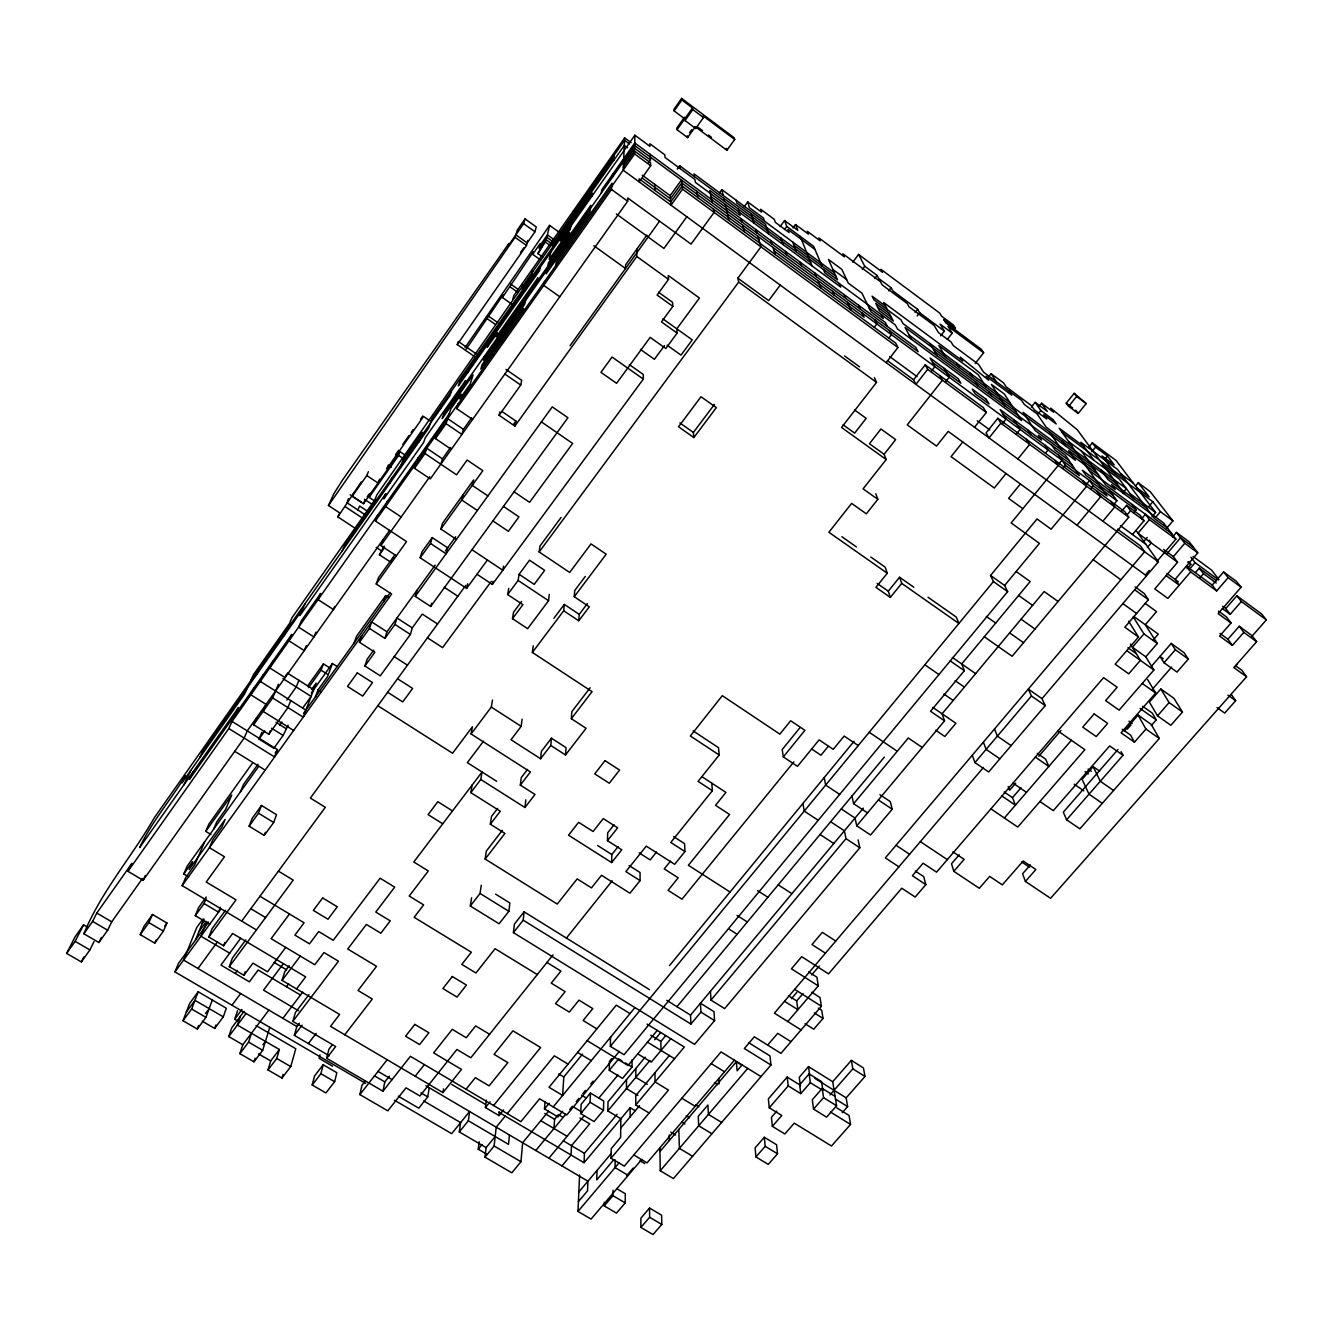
<?xml version="1.0" encoding="UTF-8"?>
<svg xmlns="http://www.w3.org/2000/svg" width="1333" height="1333" viewBox="0 0 1333 1333"><rect width="100%" height="100%" fill="white"/><g stroke="black" fill="none" stroke-linecap="round" stroke-linejoin="round"><path stroke-width="1.5" d="M649.138 1113.022L635.758 1104.94L635.774 1095.609L669.416 1055.436M635.841 1068.433L635.824 1077.364L647.288 1084.329M499.892 411.98L499.109 415.279L514.871 426.093L636.791 256.503L636.824 249.188M611.814 1058.519L609.464 1061.368L609.248 1070.332L622.544 1078.397L632.025 1067L632.059 1059.835M630.126 1116.887L630.176 1107.673L635.075 1110.622M604.332 1202.249L604.232 1205.915L616.496 1213.113L625.21 1202.899L625.31 1193.735L616.596 1188.603M626.527 1079.613L626.443 1088.594L637.89 1095.526M256.436 929.917L182.171 885.645L391.635 594.068L376.223 584.021L406.532 541.581L375.389 521.003L634.641 153.945L634.675 151.129L650.571 162.809L650.671 165.725L639.19 181.905L639.173 178.855L670.732 201.966L682.163 186.053L895.743 343.164L897.925 347.513L886.195 362.659M623.427 164.326L634.708 148.346L634.875 135.2L649.987 146.347L649.887 143.764L664.8 154.778L665.017 157.444L694.926 179.505L695.393 182.388L740.132 215.396L738.482 209.164M615.179 1159.927L615.046 1167.591L628.176 1175.373M604.232 1205.915L612.947 1195.668L613.047 1190.202M760.993 1076.597L721.053 1051.92L624.311 1166.158L611.014 1158.26L611.214 1148.646L620.611 1137.466L620.878 1118.77L607.815 1110.922L608.031 1101.824L645.189 1057.202M1082.979 480.88L1086.662 486.262L1051.137 529.218L1037.024 518.97L990.552 575.456L1004.615 585.47L1007.631 591.652L624.061 1054.703L610.331 1046.338L610.531 1037.241M611.63 862.568L621.778 849.804L607.465 840.673L617.646 827.81L603.249 818.595L593.085 831.509L578.639 822.311L568.541 835.208L611.63 862.568L611.83 854.553L618.129 846.638M603.466 1110.289L603.732 1101.025L590.452 1093.043L581.121 1104.324L580.705 1113.622L594.051 1121.603L603.466 1110.289L590.102 1102.274L590.452 1093.043M597.034 1170.374L596.734 1179.922L613.896 1159.577M607.465 840.673L607.698 832.808L614.03 824.81M418.229 457.719L414.496 468.3L430.309 478.914L627.66 201.233L627.76 198L691.061 244.106L714.121 212.38L713.472 209.081M498.592 1112.172L584.054 1162.709L584.437 1153.328L617.062 1114.338M641.606 1159.577L591.069 1219.095L577.972 1211.447L579.588 1174.94M631.092 142.614L624.66 137.866L623.161 170.174L1158.394 561.843L1042.006 698.642L1045.239 705.607L988.669 771.974L974.923 762.593L972.274 755.261M582.521 1054.136L563.776 1076.997L562.659 1095.426L549.046 1087.278L616.296 1005.149L629.992 1013.597M553.961 1128.501L554.578 1119.303L558.46 1114.588M562.626 1111.272L557.944 1116.921L544.497 1108.923L545.047 1101.508M472.565 419.462L456.669 408.614L611.514 189.469L611.98 183.254L556.328 262.101L555.611 265.834M612.447 177.239L612.663 174.306M613.73 160.393L614.146 155.128M565.492 754.961L566.075 747.646L551.479 738.199L550.779 745.464L565.492 754.961L586.07 728.301L571.324 718.704L571.857 711.605L590.152 687.761M579.238 614.38L564.309 604.416L563.692 610.764L578.755 620.795L579.238 614.38L587.386 603.582M578.755 620.795L589.319 606.815L574.24 596.734L574.756 590.486L585.27 576.473M495.176 1136.532L486.128 1147.613L485.012 1157.161L511.822 1172.807L520.953 1161.726L522.636 1142.748L548.629 1111.172M509.439 1134.983L508.523 1144.364L468.35 1120.77L469.583 1111.505L451.687 1133.667L394.551 1100.275M601.383 192.918L601.7 189.869L634.775 142.964L918.154 351.745L915.888 347.513L710.972 196.468M603.216 175.339L603.499 172.574M523.202 920.187L690.927 1024.061L700.925 1012.114L700.458 1003.216L714.005 1011.664L714.571 1020.595L694.593 1044.372L513.422 932.617L523.202 920.187L524.102 911.822L649.638 989.736M522.103 719.203L521.17 726.352L511.006 739.732L540.581 758.744L541.348 751.395L551.479 738.199M485.012 1157.161L494.126 1145.997L496.209 1127.185L505.24 1116.104M486.295 1100.125L485.412 1107.556L498.975 1115.571L499.375 1111.839M513.422 932.617L514.371 924.169L524.102 911.822M537.282 974.573L495.076 948.696L475.948 973.007L461.801 964.392L471.332 952.229L414.13 917.304L423.644 904.907L409.198 896.043L428.31 870.966L413.78 861.984L482.046 772.007L480.796 779.488L524.935 807.515L525.819 799.85M521.553 601.45L513.522 612.264L512.489 618.679L527.651 628.676L548.563 600.7L549.296 594.418M486.528 1154.028L478.264 1149.213L479.164 1141.748M471.599 897.726L470.299 906.007L499.092 923.769L508.873 911.305L509.873 902.991L495.609 894.126M524.935 807.515L535 794.468L520.32 785.12L521.27 777.589L527.518 769.424M571.324 718.704L592.069 691.66L532.367 652.454L533.233 645.805M591.985 196.118L592.369 193.152L459.785 381.521L458.369 385.904L539.565 270.566L540.365 267.033M574.24 596.734L606.198 554.195L591.002 543.914L569.674 572.457L539.165 551.979L539.982 546.03L561.076 517.471M486.128 1147.613L459.318 1131.934L460.601 1122.603L423.711 1100.958M470.299 906.007L480.047 893.443L481.28 885.229M629.109 865.55L640.057 872.515L640.073 880.63L629.942 893.227L601.516 875.264L591.469 887.895L577.189 878.897L557.244 904.074L485.145 859.052L486.345 851.071L502.291 830.376M485.145 859.052L504.94 833.408L490.327 824.211L491.494 816.429L497.659 808.381M578.422 230.809L579.438 224.044M582.321 205.032L583.221 199.1M289.278 965.692L284.762 971.707L282.063 980.372L339.648 1014.446L330.517 1026.343L442.973 1092.61L443.556 1088.911M512.489 618.679L522.903 604.665L507.673 594.568L518.104 580.438L519.104 574.306L529.518 560.21L544.664 570.341L534.233 584.387L519.104 574.306M398.3 1096.209L418.762 1108.19L427.743 1096.892L429.259 1087.761M520.32 785.12L530.417 771.974L471.099 733.983L491.31 707.073L492.494 700.058M567.341 246.505L567.958 242.956M568.558 239.473L569.724 232.692L548.463 262.851L547.713 266.45M570.857 226.127L570.291 229.376L549.213 259.318L550.662 252.404M571.957 219.778L572.49 216.679M573.023 213.63L573.54 210.614M507.673 594.568L508.739 588.336M490.327 824.211L500.275 811.247L470.832 792.618L472.149 785.037M503.541 566.208L502.791 570.257L471.965 549.729M471.099 733.983L472.432 726.785L452.57 753.245L377.839 705.724M557.027 258.435L557.727 254.836M561.01 237.707L560.377 241.006L634.875 135.2M561.643 234.441L562.259 231.226M476.997 574.256L492.36 584.437L492.96 581.355M332.317 1044.789L328.951 1049.154L326.618 1058.269L382.938 1091.21L384.82 1081.929L389.353 1076.164M514.871 426.093L515.921 421.078L501.858 411.414M544.564 281.48L543.731 285.395L559.777 296.759M546.947 270.116L546.163 273.832L589.969 211.747L590.802 205.349L443.772 413.88L442.173 418.662L473.048 374.89L470.249 384.037L459.735 398.917L461.235 394.201L450.854 408.898L446.055 423.644L435.474 438.607L451.32 449.338M552.762 242.439L552.062 245.705L613.946 157.744M499.109 415.279L520.72 385.037L521.72 380.338L505.973 369.441M553.028 954.861L470.816 1057.769L456.902 1049.471L419.912 1095.993L406.015 1087.828L387.803 1110.856L359.877 1094.576L361.943 1085.279L365.309 1080.963M537.082 281.53L537.932 277.814L496.259 336.932L497.426 332.833L487.228 347.313L488.445 343.181M432.225 537.582L430.509 543.464L446.072 553.762L447.655 547.813L432.225 537.582L422.011 551.812L420.195 557.794L466.633 588.42L467.7 583.771M542.748 257.036L537.882 253.57L546.297 239.857L551.146 243.322M540.565 259.952L532.667 254.336L540.315 243.439L539.115 248.438L546.863 237.374L549.596 225.394L558.91 232.075M537.882 253.57L546.297 239.857M522.636 312.522L523.619 308.423L480.813 369.074L482.146 364.576L524.602 304.391L525.552 300.442M532.683 270.999L531.85 274.465L521.803 288.744L522.719 285.162M334.65 1081.696L336.832 1072.715L323.203 1064.75L314.538 1075.998L312.189 1084.995L325.902 1092.96L334.65 1081.696L320.903 1073.698L323.203 1064.75M532.667 254.336L533.3 251.82L502.391 297.526L511.839 304.157M515.854 234.858L527.202 242.939L534.983 231.775L536.249 226.927L525.052 218.912L517.354 229.976L515.088 237.357L328.451 505.49L339.632 512.855L337.849 516.887L355.444 528.468M320.037 1054.903L319.137 1058.352L332.55 1066.2M463.218 494.443L461.735 500.008L477.347 510.489M417.096 590.119L415.263 596.384L430.692 606.482L431.559 603.316M500.941 343.248L502.108 338.899M503.257 334.633L504.391 330.451M512.805 299.258L513.788 295.643L624.66 137.866M474.948 356.844L457.236 344.581L526.502 245.472L527.868 240.44M491.427 354.028L493.893 345.33M240.323 1016.379L237.391 1025.06L279.38 1049.521L270.699 1060.935L268 1069.949L281.979 1078.047L290.744 1066.6L295.776 1048.738L256.003 1025.527M373.74 650.137L367.142 659.252L364.925 666L380.288 675.831L410.381 634.441L412.247 627.91L422.294 614.063L437.524 623.994M456.436 539.415L440.856 529.051L442.506 523.269L473.648 479.93L472.265 485.379L487.895 495.926M281.979 1078.047L283.029 1074.415M329.301 1055.819L294.326 1035.341L296.859 1026.527L299.375 1023.227M326.618 1058.269L335.666 1046.522L292.827 1021.378L295.426 1012.463L308.923 994.668M471.632 417.796L463.417 429.359L461.918 434.441L446.055 423.644M502.391 297.526L503.207 294.76L466.217 349.129M268 1069.949L276.747 1058.469L279.38 1049.521M484.729 355.811L483.446 360.16L634.741 145.63L1116.937 500.708L1114.355 503.791M328.451 505.49L333.85 493.777L342.598 479.913L508.889 243.489L508.106 246.005L523.636 223.677L525.052 218.912M268.866 1010.097L242.789 1044.739L239.873 1053.67L253.97 1061.818L262.684 1050.304L269.749 1027.426M384.904 638.374L386.97 631.809L371.657 621.894L369.458 628.393L384.904 638.374L394.968 624.444L396.967 617.979L412.247 627.91M440.79 464.167L442.456 458.869L450.587 447.421M253.97 1061.818L255.086 1058.235M456.669 408.614L458.219 403.732M464.151 384.987L465.567 380.505L425.344 437.591L423.611 442.489L383.854 498.875L385.887 493.56L299.892 615.596L305.107 603.566M468.333 371.724L469.699 367.441M239.873 1053.67L248.588 1042.106L251.437 1033.242M383.704 601.733L385.754 595.551L389.119 597.734M435.474 438.607L437.191 433.508M451.42 391.102L449.937 395.518L344.614 545.164L342.331 550.696M242.789 1044.739L228.759 1036.591L231.742 1027.843L244.022 1011.43M238.14 1021.228L234.691 1019.212L237.574 1010.714M245.839 939.865L232.392 958.077L229.293 966.675L243.922 975.289L245.122 971.84M364.925 666L374.89 652.22L359.46 642.289L361.726 635.708M414.496 468.3L424.96 453.503L426.76 448.271L442.456 458.869M440.14 409.448L441.69 404.932M376.223 584.021L378.355 577.889L395.018 554.561M354.161 642.873L356.444 636.408L385.754 595.551M202.316 1021.245L214.68 1028.426L223.294 1016.846L226.327 1008.215L198.2 991.785L189.669 1003.366L183.004 1020.745L197.301 1029.026L205.965 1017.346L212.297 1000.017M214.68 1028.426L215.913 1024.944M457.236 344.581L458.319 341.498L475.948 353.695M418.945 441.889L422.361 432.409L403.216 459.618L401.383 464.517M393.768 557.744L390.636 562.126L379.422 554.778L384.087 546.097M396.384 555.794L380.855 545.597L382.971 539.748M197.301 1029.026L198.6 1025.51M273.665 822.478L276.531 814.696L261.501 805.482L252.17 818.395L249.121 826.21L264.251 835.424L273.665 822.478L258.502 813.213L261.501 805.482M337.316 666.633L332.4 663.501L327.551 676.681L318.004 689.961L315.454 696.792M264.251 835.424L265.434 832.275M225.56 910.206L212.114 928.618L208.831 937.049L223.594 945.78L224.86 942.398M387.653 501.041L385.554 506.607L401.183 516.971M308.523 687.661L321.053 670.166L323.436 663.867L329.768 667.9M183.004 1020.745L191.635 1009.031L198.2 991.785M375.389 521.003L377.556 515.338M389.869 483.179L391.802 478.114M375.573 501.608L369.124 497.342L398.567 455.419L400.017 451.67L406.432 456.003M220.412 907.323L218.529 912.155L204.066 903.541L206.015 898.742M334.65 606.415L333.433 609.531L318.054 599.617L320.636 593.452L301.341 620.795L298.625 627.16L313.955 636.957L315.904 632.142M232.059 721.436L277.481 749.679L274.615 756.977L228.809 728.551L232.059 721.436L449.288 413.73M261.968 732.134L259.035 739.115L273.848 748.33L283.096 735.433L288.145 725.252M206.798 921.586L200.983 936.233L229.676 953.195M290.761 700.591L287.961 707.556L268.883 734.283L253.587 724.752L256.652 717.671M298.892 680.33L296.226 686.978L286.862 700.108M379.572 479.147L378.022 483.013L366.775 475.531L368.391 471.699M195.584 939.915L203.949 919.02M369.124 497.342L370.741 493.377M365.659 1083.396L174.973 971.907L178.389 963.509L208.581 922.069M268.883 734.283L270.349 730.701M353.945 492.36L352.262 496.276L363.492 503.707L365.109 499.742M209.731 924.219L195.285 915.654L198.6 907.573L206.215 897.042M306.29 645.689L304.274 650.587L288.978 640.823L291.777 634.358L189.419 779.422L192.885 772.107M240.373 791.919L243.389 784.67L257.952 764.326M357.927 509.989L359.577 506.007L367.458 511.222M286.495 674.265L285.095 677.614L269.816 667.966L272.748 661.318M253.587 724.752L272.648 697.942L278.447 684.229M213.58 829.293L216.779 821.811L225.61 809.481L231.742 795.001L205.732 831.342L211.031 834.558M204.749 841.623L194.685 865.017L185.704 877.531L182.171 885.645M205.732 831.342L208.898 824.044L252.154 763.542M163.392 931.167L166.925 923.003L152.512 914.488L143.947 926.452L140.248 934.633L154.761 943.147L163.392 931.167L148.863 922.619L152.512 914.488M154.761 943.147L156.194 939.848M337.849 516.887L361.16 482.046M347.346 501.308L348.496 498.692M188.62 876.881L183.754 873.965L187.17 866.15L258.435 766.725M284.046 635.758L286.762 629.626M263.317 674.698L260.318 681.43L305.89 710.122M253.92 688.011L250.854 694.826L266.083 704.374L263.101 711.372L293.643 730.484M256.636 674.665L259.552 668.266M235.274 714.438L238.424 707.54L139.648 847.588C151.695 821.745 170.724 800.033 185.437 775.756L182.004 782.888L244.589 694.076L247.605 687.495M250.554 681.03L253.487 674.648L289.428 623.577L292.06 617.612L374.84 499.942L376.856 494.86L624.544 140.332L629.409 143.914M142.498 878.464L111.722 921.819L107.656 930.201L98.909 942.531L83.862 933.783L92.61 921.403L96.792 913.055L131.934 863.284L127.968 871.315L143.098 880.313L145.397 875.464M199.667 757.811L202.983 750.829L302.524 609.531M183.904 784.837L190.819 770.391M98.909 942.531L101.375 937.449M86.762 926.735L83.546 924.852L75.148 936.766L66.65 953.412L81.38 961.926L89.911 949.929L94.01 941.565M81.38 961.926L83.879 956.877M83.862 933.783C101.258 891.377 131.867 856.886 154.411 817.596L428.726 427.993L432.009 418.695L624.311 145.364L627.61 147.78M66.65 953.412L75.148 941.348L83.546 924.852M520.536 252.47L523.869 247.705M352.262 496.276L366.775 475.531M549.596 225.394L465.117 347.546M539.715 245.922L547.43 234.925L553.795 239.473M395.568 454.703L398.684 450.271M402.849 444.339L409.114 435.408M411.197 432.425L413.297 429.443M420.628 418.979L422.728 415.996M367.175 496.809L369.241 493.876M363.492 503.707L400.017 451.67M623.294 167.225L634.675 151.129M127.968 871.315L228.809 728.551M734.7 139.498L734.133 137.716L681.63 98.442L673.931 109.306L674.148 110.939L684.762 118.854L685.029 120.553L695.676 128.485L703.474 117.554L703.108 115.871L734.7 139.498L726.918 150.279L695.343 126.752L687.628 137.582L677.047 129.718L676.814 127.985L684.495 117.187M674.148 110.939L681.879 100.008L681.63 98.442M648.205 163.143L650.471 159.96L650.271 154.378M389.669 530.301L247.272 730.884L244.139 738.065L143.098 880.313M380.855 545.597L429.759 476.747M677.047 129.718L692.51 107.956L681.879 100.008M685.029 120.553L692.827 109.589L692.51 107.956M379.422 554.778L384.654 547.43M689.528 132.733L691.727 129.651M259.035 739.115L264.8 731.017M279.697 725.035L281.913 721.936M307.623 685.978L323.436 663.867M677.264 169.091L679.663 165.742L810.664 262.434M311.539 689.528L316.154 683.079L303.224 717.154L272.648 697.942M311.322 692.927L332.4 663.501M140.248 934.633L148.863 922.619M183.754 873.965L192.569 861.668L189.169 869.533L225.11 819.445L221.895 827.11L212.78 839.807L209.448 847.688L224.461 856.752L206.215 882.029L236.008 899.858L208.831 937.049M302.891 707.823L311.106 696.376L282.929 678.597M670.182 195.651L681.413 180.005L682.546 189.153L671.016 205.199L670.182 195.651L642.289 175.206M275.148 752.945L277.481 749.679M303.507 713.422L390.336 592.502M646.938 235.091L625.644 264.767L625.527 268.516L593.835 245.739M513.555 424.377L515.921 421.078M570.007 345.797L659.552 221.161M359.46 642.289L369.458 628.393M420.195 557.794L430.509 543.464M440.856 529.051L482.829 470.666L467.117 460.035L456.553 474.798L424.96 453.503M164.775 925.985L166.925 923.003M386.97 631.809L435.158 565.125M445.389 550.962L455.669 536.732M686.828 216.762L663.934 248.455L616.396 213.996M249.121 826.21L258.502 813.213M415.263 596.384L552.262 406.882L567.925 417.729L430.692 606.482M195.285 915.654L204.066 903.541M719.487 192.868L721.836 189.636L834.408 272.848M202.799 919.17L196.767 927.468L183.604 960.077L296.859 1026.527M677.131 333.117L676.797 328.818L699.442 298.009L668.266 275.514L668.516 279.38L657.102 295.076L672.848 306.373L661.468 321.919L677.131 333.117L665.8 348.513L650.154 337.399L616.579 383.321L600.933 372.34L612.047 357.044L643.322 379.089L492.36 584.437M202.049 923.752L204.482 920.403M198.834 931.784L206.365 921.436M174.973 971.907L220.728 909.123M465.784 585.337L310.372 798.067L325.319 807.298L241.69 921.136M744.281 206.615L747.713 201.9L761.56 212.147L760.61 209.231L774.29 219.345L775.323 222.344L789.053 232.492L787.903 229.443L814.996 249.488M466.633 588.42L487.411 560.01M197.951 968.491L217.546 941.731M223.594 945.78L232.625 933.483L305.657 976.872L296.543 988.936M491.277 581.371L442.606 647.638L427.46 637.791M664.451 345.63L654.403 359.31L640.457 349.429M186.353 1011.997L194.935 1000.333L223.294 1016.846M240.673 938.282L220.945 965.059L249.388 981.821L258.169 970.024L300.492 995.051M229.293 966.675L293.227 880.113L278.414 871.149M890.344 597.417L888.295 591.186L899.558 577.239L901.708 583.371L890.344 597.417L875.914 587.336L887.261 573.24L828.876 532.267L851.62 503.391L866.333 513.822L877.814 499.325L863.084 488.844L886.195 459.535L841.556 427.476L876.531 382.388L738.699 282.063L737.832 278.164L760.976 246.822L757.877 236.308M539.165 551.979L738.699 282.063M780.105 226.577L784.57 220.545L797.834 230.376L795.501 224.544L793.018 227.876M784.504 229.493L786.77 226.427L784.57 220.545M205.465 1013.597L207.915 1010.264M235.191 973.457L237.374 970.491M243.922 975.289L252.937 963.142L267.533 971.774L285.729 947.396M289.461 913.988L271.116 938.682L314.805 964.742L324.002 952.545L338.482 961.21L292.827 1021.378M231.959 1005.232L240.656 993.552M780.238 285.129L768.658 300.625L737.832 278.164M234.691 1019.212L241.989 1009.431M228.759 1036.591L246.072 1013.48M283.379 963.642L263.534 990.152L298.659 1010.831M282.063 980.372L300.292 956.078M553.895 618.279L564.309 604.416M693.86 437.541L716.354 407.615L700.991 396.751L678.547 426.793L693.86 437.541L693.393 432.459L714.455 404.399M532.367 652.454L563.692 610.764M286.428 986.737L288.644 983.804M483.496 741.231L467.333 762.643L496.692 781.321M852.77 262.134L858.585 254.436L882.529 272.249L880.88 269.283L939.648 313.038L941.681 316.271L953.378 324.985L955.511 328.335L943.731 319.553L945.813 322.886L981.271 349.263L983.621 352.795L975.206 363.442M262.968 1044.672L265.434 1041.39M282.879 1018.329L302.708 992.119M862.368 269.433L864.767 266.267L858.585 254.436M470.832 792.618L480.796 779.488M294.326 1035.341L302.091 1025.16M874.681 278.564L877.081 275.414L864.767 266.267M308.356 1043.556L316.121 1033.408M888.694 290.877L891.11 287.728L878.764 278.547L877.081 275.414M540.581 758.744L550.779 745.464M874.331 327.235L876.881 323.936L874.898 319.87M344.764 1034.741L372.29 999.017L358.01 990.502L376.539 966.325L347.73 949.013L366.375 924.435L380.838 933.2L390.252 920.87L375.773 912.072L394.685 887.145L380.122 878.214L333.25 940.298L318.704 931.567L309.489 943.847L294.893 935.116L304.107 922.786L259.968 896.259M312.189 1084.995L320.903 1073.698M888.928 337.965L891.46 334.683L889.378 330.534M915.204 312.489L917.654 309.339L892.91 290.944L891.11 287.728M917.171 315.904L919.637 312.722L917.654 309.339M940.681 335.833L944.381 331.101L940.098 324.119L952.245 333.15L947.38 339.365M925.219 364.842L927.651 369.358L915.888 384.387L913.555 379.755L925.219 364.842L983.421 407.665L986.32 412.497L974.506 427.293M359.877 1094.576L387.17 1059.735M931.067 371.524L934.883 366.642L930.067 357.977L958.277 378.755L960.876 383.221L932.467 362.276M382.938 1091.21L410.397 1056.319L520.87 1121.686L539.598 1098.792L566.758 1114.988L619.328 1051.42M884.129 454.286L895.659 439.623L880.946 429.009L869.433 443.722L884.129 454.286L886.195 459.535M945.414 382.071L949.246 377.222L944.197 368.391M415.18 1076.231L424.377 1064.584M988.536 376.872L991.085 373.657L1003.599 382.938L1006.265 386.953L1031.309 405.515L1034.191 409.698L1046.722 418.995L1043.772 414.746L1056.186 423.944L1053.187 419.695L1040.856 410.547L1035.141 402.349L1031.359 407.032M442.973 1092.61L461.485 1069.433L433.642 1052.887L452.27 1029.343L466.25 1037.707L475.648 1025.893L489.578 1034.275M566.425 938.082L612.18 880.813M962.759 442.006L951.062 456.652L994.318 488.011L1006.048 473.532M693.143 730.917L718.537 747.696L719.187 754.995L698.092 781.355L712.389 790.702L670.766 842.456L684.945 851.57L674.648 864.317L646.255 846.138L625.877 871.615L640.073 880.63M997.834 418.262L986.103 432.875L989.019 437.907L1000.85 423.178L997.834 418.262L1124.752 511.622L1128.768 517.221L1012.114 656.286L984.321 636.757M466.05 1089.244L475.331 1077.664L489.128 1085.862L507.873 1062.634L494.06 1054.353L512.938 1030.826L540.598 1047.521L493.56 1105.524M656.503 852.02L650.171 859.918L639.207 852.92M1002.216 423.844L1006.065 419.062L1000.15 409.631L1041.523 440.123L1038.324 435.308L1065.434 455.286L1079.347 475.598L1065.417 465.35L1058.552 455.17M670.566 861.018L664.201 868.899L678.197 877.83L668.066 890.327L681.979 899.175L793.885 761.859M1016.279 434.175L1020.128 429.409L1013.996 419.828M1039.107 406.348L1041.59 403.282L1053.553 412.164L1050.687 408.148L1077.347 429.826L1124.635 494.21M1038.29 413.713L1040.856 410.547M459.318 1131.934L468.35 1120.77M485.412 1107.556L490.011 1101.858M800.017 727.601L782.188 749.579L783.337 756.911L797.501 766.342L819.112 739.865L833.258 749.346L844.156 736.066L858.252 745.564M1017.829 459.002L1029.693 444.372L1026.443 439.307M1066.233 403.149L1074.215 393.318L1086.212 403.582L1078.164 413.447L1068.633 406.332L1066.233 403.149L1072.565 407.865M783.337 756.911L804.915 730.334L790.669 720.77L779.855 734.133L722.303 695.676L690.361 735.999L719.187 754.995M1068.633 406.332L1076.664 396.451L1074.215 393.318M498.975 1115.571L503.591 1109.889M478.264 1149.213L482.096 1144.497M507.24 1113.622L554.345 1055.819L568.041 1064.084M1020.362 483.962L1008.614 498.375L1022.844 508.689M1045.505 453.137L1048.071 449.987L1044.772 445.005M1058.102 464.917L1061.951 460.218M828.126 746.463L820.961 755.228L811.614 748.963M1062.818 468.5L1065.417 465.35M544.497 1108.923L549.163 1103.241M1088.561 447.438L1092.327 442.856L1116.038 460.435L1155.628 512.522L1151.962 516.854M1091.727 451.754L1095.526 447.138L1092.327 442.856M553.212 1106.907L634.891 1007.648M669.466 965.642L854.103 741.248M610.331 1046.338L993.435 581.571L990.552 575.456M1104.94 459.069L1107.473 456.003L1095.526 447.138M535.783 1150.496L565.742 1114.271M569.674 1109.506L572.307 1106.323L582.171 1112.222M576.256 1101.541L578.905 1098.342M582.854 1093.56L585.504 1090.344M590.802 1083.946L593.135 1081.13M1085.695 485.212L1089.561 480.546L1093.227 485.812L1107.056 495.993L1059.218 428.243L1084.079 446.655M1004.615 585.47L1039.423 543.381L1011.147 522.969L1058.285 465.417L1054.82 460.185M609.248 1070.332L618.712 1058.919L622.044 1060.935M1090.627 488.961L1093.227 485.812M580.705 1113.622L590.102 1102.274M548.896 1158.21L584.137 1115.771M598.667 1098.275L617.979 1075.015M657.269 1030.376L628.06 1065.517L587.203 1040.673M676.964 1006.682L884.329 757.111M1076.997 525.219L1100.758 496.626L1096.959 491.177M654.703 1039.74L660.701 1032.525M867.533 812.913L853.637 803.682L908.306 737.999L922.253 747.48M1016.163 571.507L1030.192 581.538L961.71 663.967L964.326 670.699L930.551 711.272L944.53 720.87L856.736 825.81L870.566 834.975L892.227 809.214L890.227 801.566L879.93 794.668M661.035 1050.454L660.868 1041.423L665.717 1035.591M1122.786 493.043L1126.418 488.694L1023.077 412.314L1035.174 430.559L1075.448 460.268L1068.733 450.604L1094.926 469.949M561.943 1165.908L571.041 1155.011L571.524 1145.664L589.703 1123.836L579.955 1118.02M607.815 1110.922L649.971 1060.401M670.816 1038.724L651.287 1062.134L637.757 1053.87M690.927 1024.061L690.544 1015.113L863.367 808.098M1102.874 521.22L1114.788 506.94L1110.889 501.425M1135.666 485.829L1138.232 482.746L1150.212 491.627L1172.923 520.886L1166.925 527.985M858.102 839.873L859.818 847.771L724.635 1008.614L710.972 1000.1L846.005 838.657L844.389 830.826L830.626 821.728M1121.52 511.439L1126.635 505.324L1140.082 515.238L1144.097 520.703L1132.467 534.516M584.054 1162.709L630.176 1107.673M1126.668 515.338L1130.551 510.722L1126.635 505.324M635.758 1104.94L684.329 1047.038L647.055 1024.094M1133.6 512.888L1136.133 509.856L1132.234 504.557M620.745 1128.051L639.54 1105.69M1148.846 506.49L1152.828 501.741L1103.174 465M1141.665 518.787L1145.447 514.305L1149.429 519.653L1175.873 539.149L1156.827 561.56M578.839 1191.985L611.447 1153.262M611.014 1158.26L668.466 1090.094L655.053 1081.946L654.936 1072.732M1149.429 519.653L1137.999 533.233L1177.556 562.259L1154.795 588.919L1167.858 598.417L1190.636 571.874L1186.37 566.158L1212.214 585.12L1216.662 590.952L1228.143 577.689L1223.594 571.94L1212.214 585.12M578.405 1201.65L587.553 1190.802L587.92 1181.205L425.877 1085.762M1155.661 517.354L1160.46 511.672L1152.828 501.741M1143.481 541.881L1147.246 537.432M577.972 1211.447L619.062 1162.843M1147.43 547.43L1151.229 542.948L1149.246 540.182M974.923 762.593L1031.442 695.976L1028.31 689.078L1042.006 698.642M626.777 1175.589L633.175 1168.041M1172.69 536.816L1176.406 532.417L1189.219 541.881L1197.75 552.878L1175.056 579.372L1179.222 585.17L1166.142 575.623M1145.447 574.923L1149.229 570.474M734.416 1060.168L647.055 1162.876L633.792 1154.961M983.454 767.475L774.406 1013.163L801.083 1029.926M1166.792 553.978L1180.555 537.816L1193.452 547.33M659.952 1151.529L736.383 1061.751L741.281 1064.784M791.469 998.65L796.817 992.369M811.63 974.973L819.245 966.042M1177.556 562.259L1173.39 556.611L1184.754 543.281L1176.406 532.417M742.014 1065.05L737.116 1070.799L736.383 1061.751M784.52 1001.283L797.9 1009.714L796.701 1000.933L803.016 993.552M748.529 1042.589L769.974 1055.919L770.957 1065.017L673.415 1178.589L660.252 1170.741L747.73 1068.399M767.658 1045.089L777.689 1033.358L790.986 1041.673M787.77 1021.561L818.279 985.87L816.929 977.222L808.631 971.924M1135.183 586.937L1144.264 593.518L1148.363 599.7L1124.835 627.226L1138.482 637.024L1115.171 664.167L1128.734 673.832L1140.381 660.335L1130.517 644.089M1187.086 568.708L1190.802 564.376L1188.719 561.61M1188.986 569.741L1195.084 562.643L1190.952 557.227M811.764 992.252L820.028 997.517L821.395 1006.265L780.955 1053.37L754.328 1036.774L744.347 1048.504L770.957 1065.017M915.321 871.082L923.652 876.597L925.852 884.629L915.188 897.059L901.758 888.211L828.543 973.856L801.683 956.694L791.435 968.791L818.279 985.87M649.554 1208.048L640.873 1218.162L640.89 1227.426L653.037 1234.558L661.785 1224.444L661.618 1215.179L649.554 1208.048L649.638 1217.279L640.89 1227.426M1195.584 572.424L1199.267 568.141L1216.546 580.838M1015.679 783.187L1009.614 790.236L1008.198 786.587M1038.824 756.261L1060.951 730.484M1133.2 616.846L1143.947 633.908L1132.45 647.271L1145.78 656.819L1153.895 670.016L1119.12 710.139L1105.624 700.608L1117.154 687.261L1103.591 677.647L936.566 872.149L923.119 863.217L912.405 875.748L925.852 884.629M959.193 854.803L951.512 863.734L953.828 871.332L979.322 888.295L989.669 876.398L1002.349 884.879L1023.194 861.001L1035.858 869.533L1025.41 881.446L1050.571 898.325L1246.538 676.781L1241.939 670.382L1235.624 665.817M1199.8 578.022L1203.516 573.707L1199.267 568.141M1001.949 796.018L1015.413 805.199L1012.497 797.651L1021.045 787.72M818.312 1008.165L821.761 1010.347L823.028 1018.429L813.73 1029.209L805.049 1023.744M953.828 871.332L964.142 859.352L952.912 851.854M1153.295 639.89L1158.277 634.108L1133.866 616.496M1004.382 817.979L1071.382 740.298M1145.78 656.819L1157.277 643.489L1145.28 624.727L1156.544 611.614L1145.114 603.332M787.186 1077.081L788.236 1085.878L800.783 1093.643L799.65 1084.812L787.186 1077.081L768.358 1098.875L769.258 1107.79L781.788 1115.488L772.357 1126.335L784.837 1133.966L794.285 1123.152L831.475 1146.013L850.537 1124.452L849.054 1115.471L836.774 1107.84M769.258 1107.79L788.236 1085.878M1151.312 666.433L1171.224 643.439L1184.121 652.737L1188.336 659.069L1177.006 672.082L1164.026 662.768L1160.01 656.403L1163.226 658.719M835.141 1096.442L822.211 1088.395L812.297 1099.775L813.563 1109.106L826.593 1117.154L836.591 1105.757L832.708 1081.713L808.498 1066.617L799.25 1077.297L800.35 1085.862M1164.026 662.768L1175.356 649.721L1171.224 643.439M776.789 1111.155L771.424 1117.321L772.357 1126.335M799.65 1084.812L809.131 1073.881L821.561 1081.613L822.844 1090.444M800.783 1093.643L810.331 1082.663L809.131 1073.881M1151.829 689.894L1171.657 667.083M1223.594 571.94L1236.457 581.405L1241.09 587.22L1218.145 613.613L1231.009 623.011L1219.612 636.074L1232.425 645.389L1243.839 632.392L1239.223 626.277L1227.91 639.207L1232.425 645.389M764.326 1137.266L755.128 1147.846L755.928 1156.927L768.258 1164.392L777.522 1153.811L776.572 1144.73L764.326 1137.266L765.192 1146.297L755.928 1156.927M1236.857 595.768L1241.356 601.533L1230.192 614.346L1225.777 608.514L1236.857 595.768L1261.668 614.03L1266.35 619.895L1251.454 636.841M1147.596 679.53L1155.711 693.027L1121.07 732.817L1134.45 742.214L1145.947 729.068L1138.049 715.088L1124.252 730.934M1099.725 771.174L1093.16 766.625L1082.079 779.355L1089.011 794.168L1102.291 803.332M1160.81 688.961L1149.396 702.058L1157.511 715.854L1170.841 725.302L1182.471 712.072L1173.973 698.342L1160.81 688.961L1169.108 702.574L1182.471 712.072M1127.301 729.134L1131.001 724.902M1117.97 749.513L1063.317 812.147L1066.617 819.778L1079.88 828.843L1159.293 738.465L1151.195 724.386L1138.049 715.088M832.708 1081.713L851.37 1060.368L863.434 1067.95L864.984 1076.464L846.172 1097.859L847.605 1106.607L842.223 1112.705M813.563 1109.106L823.561 1097.676L822.211 1088.395M1066.617 819.778L1123.019 755.294L1121.12 751.679M1157.511 715.854L1169.108 702.574M1151.295 725.519L1156.244 719.853L1152.329 713.138L1142.714 706.323M1030.359 864.917L1022.578 873.798L1025.41 881.446M830.042 1094.876L852.837 1068.833L851.37 1060.368M1239.223 626.277L1251.904 635.558L1256.619 641.723L1233.841 667.583L1246.538 676.781M1234.941 666.9L1237.407 664.101M1231.275 694.36L1235.658 700.725L1224.71 713.088L1216.996 707.556M75.148 941.348L89.911 949.929M191.635 1009.031L205.965 1017.346M248.588 1042.106L262.684 1050.304M276.747 1058.469L290.744 1066.6M258.519 1053.853L270.699 1060.935M96.792 913.055L111.722 921.819M374.406 1075.814L384.82 1081.929M494.126 1145.997L520.953 1161.726M92.61 921.403L107.656 930.201M420.928 1092.893L427.743 1096.892M378.039 1071.399L392.052 1079.63M451.737 1084.462L485.262 1104.291M612.947 1195.668L625.21 1202.899M649.638 1217.279L661.785 1224.444M274.065 962.393L286.445 969.741M540.798 1120.686L567.092 1136.299M563.409 1140.865L584.437 1153.328M559.827 1115.471L563.109 1117.437M544.764 1113.472L554.578 1119.303M640.023 1160.81L644.772 1163.642M250.821 908.723L265.567 917.554M558.744 1073.965L563.776 1076.997M692.577 1156.278L679.397 1148.363L678.797 1129.384M581.538 1095.159L586.47 1098.125M670.749 1132.117L675.581 1135.033M686.245 1115.804L689.444 1117.754M577.606 1052.404L591.252 1060.685M711.905 1133.766L698.692 1125.768L698.259 1116.338L707.906 1105.024L708.423 1114.405L721.636 1122.436M681.746 1122.053L684.962 1124.002M765.192 1146.297L777.522 1153.811M695.609 1104.807L698.809 1106.757M625.377 1062.951L632.025 1067M681.829 1098.225L695.143 1106.323M596.851 1028.893L583.121 1020.495L592.802 1008.614L579.005 1000.15L569.324 1012.08L555.494 1003.632L565.142 991.669L551.245 983.137L560.926 971.074L546.947 962.476M714.455 1082.646L717.671 1084.612M647.488 1042.156L674.515 1058.719M711.189 1063.567L724.535 1071.799M650.787 1035.224L660.868 1041.423M234.725 751.312L265.167 770.124M666.733 1000.333L690.544 1015.113M823.561 1097.676L836.591 1105.757M480.047 893.443L508.873 911.305M830.409 1111.989L850.537 1124.452M814.913 1078.397L846.172 1097.859M700.925 1012.114L714.571 1020.595M810.331 1082.663L821.278 1089.461M835.408 1099.009L847.605 1106.607M276.031 722.336L285.845 728.468M271.565 728.235L283.096 735.433M852.837 1068.833L864.984 1076.464M442.756 823.794L428.11 814.63L437.841 801.716L452.504 810.931M788.403 995.701L796.701 1000.933M814.346 1012.93L823.028 1018.429M794.685 989.353L821.395 1006.265M318.004 689.961L321.336 692.077M287.361 673.032L313.655 689.678M597.634 845.522L611.83 854.553M728.568 928.801L737.132 934.25M321.053 670.166L327.435 674.231M387.653 692.26L402.749 701.908L412.63 688.428L397.534 678.747M737.032 915.421L747.33 921.986M730.051 892.01L688.378 865.284L729.568 814.48L715.521 805.315L725.935 792.402L702.358 776.972M825.444 953.195L811.964 944.547L822.311 932.35L835.791 941.031M393.968 656.469L407.465 665.167M673.648 836.591L684.579 843.639L684.945 851.57M757.544 890.627L767.858 897.276M491.31 707.073L521.17 726.352M394.968 624.444L410.381 634.441M778.205 884.829L791.902 893.693M444.256 587.286L457.819 596.218M820.045 834.475L833.791 843.522M376.173 547.346L380.971 550.479M898.909 866.833L885.362 857.885L1144.597 551.762L1140.481 545.913L1117.537 529.118M346.78 502.624L365.859 515.238M345.047 506.607L362.643 518.22M818.212 820.328L804.232 811.097L802.933 803.432M846.005 838.657L859.818 847.771M364.376 499.242L372.174 504.407M350.196 494.793L361.21 502.091M518.104 580.438L548.563 600.7M839.69 794.401L825.677 785.087L824.211 777.589M841.273 808.931L855.036 818.062L856.736 825.81M896.043 845.272L909.606 854.27M920.353 841.64L947.33 859.618M391.485 467.167L388.32 465.05L386.837 468.799L423.561 416.479L429.959 420.811M878.364 799.967L892.227 809.214M398.567 455.419L403.416 458.669M492.91 520.92L508.39 531.317L518.954 516.854L503.457 506.407M1021.695 861.951L1029.409 867.133M514.071 491.827L529.584 502.324L572.64 443.439L541.398 421.911M869.216 732.267L897.259 751.262M990.919 808.864L1017.779 827.077L1084.862 749.679L1057.869 730.901M1004.132 791.969L1012.497 797.651M447.671 418.645L463.417 429.359M935.633 730.201L944.83 736.482L955.911 723.286L932.85 707.44M1013.013 783.121L1026.493 792.335M1039.923 801.516L1053.287 810.664L1109.639 745.947L1123.019 755.294M999.867 758.827L986.12 749.396L983.371 742.148M943.964 694.093L953.212 700.475M1035.341 757.127L1048.838 766.442L1045.639 759.16L1037.257 753.378M1074.181 784.187L1083.829 790.852M1011.13 745.63L997.367 736.133L994.518 728.968M504.84 374.056L520.72 385.037M924.835 664.784L938.949 674.565M1088.078 769.091L1091.277 771.307M955.128 680.68L964.392 687.095M1113.588 790.486L1100.292 781.271L1093.16 766.625M1085.029 771.707L1088.261 773.94M952.412 657.486L975.623 673.648M950.262 660.918L964.326 670.699M877.164 583.404L888.295 591.186M488.311 316.004L497.692 322.553M1031.442 695.976L1045.239 705.607M487.428 318.887L495.276 324.369M901.708 583.371L958.894 623.494L956.294 617.079L928.035 597.234M509.922 286.778L517.804 292.327M1122.269 729.251L1130.567 735.083L1134.45 742.214M679.897 422.961L693.393 432.459M841.873 536.732L856.386 546.913M870.832 557.061L885.229 567.175L887.261 573.24M899.558 577.239L913.821 587.253M629.359 364.625L643.289 374.44L643.322 379.089M986.37 616.479L995.701 623.061M1009.631 632.892L1023.511 642.689M1145.947 729.068L1159.293 738.465M510.689 284.079L518.52 289.611M1128.984 721.203L1132.217 723.486M1021.095 619.178L1034.975 629.026M1140.098 708.44L1156.244 719.853M667.117 345.214L681.013 355.095L692.26 339.882L662.834 318.837M1018.645 595.451L1032.592 605.382M1142.248 683.446L1155.711 693.027M515.088 237.357L526.502 245.472M993.435 581.571L1007.631 591.652M523.636 223.677L534.983 231.775M545.73 242.373L550.596 245.855M1127.968 647.721L1136.382 653.753M1058.069 601.483L1044.156 591.535L942.098 713.788L944.53 720.87M1126.802 650.637L1153.895 670.016M546.863 237.374L553.278 241.956M1143.947 633.908L1157.277 643.489M1227.943 695.176L1235.658 700.725M658.502 292.21L672.548 302.291L672.848 306.373M843.139 424.844L854.67 433.125L866.183 418.345L854.636 410.014M1122.869 603.599L1136.582 613.497M636.791 256.503L668.516 279.38M1175.356 649.721L1188.336 659.069M1093.16 559.66L1120.87 579.772M1134.65 589.753L1148.363 599.7M844.589 355.944L859.585 366.858M1146.497 575.839L948.213 431.409L936.516 446.105L907.256 424.894L942.414 380.222L939.865 375.623M611.514 189.469L627.66 201.233M1219.962 633.408L1227.91 639.207M887.378 360.593L913.555 379.755M1222.661 606.232L1225.777 608.514M1222.344 608.598L1230.192 614.346M1166.942 573.44L1178.289 581.738M1218.495 611.131L1226.493 616.962L1231.009 623.011M1243.839 632.392L1256.619 641.723M1187.62 562.026L1190.802 564.376M1203.516 573.707L1216.179 583.021M1241.356 601.533L1266.35 619.895M1163.609 549.429L1173.39 556.611M1190.636 571.874L1216.662 590.952M889.711 356.577L917.021 376.589M977.272 420.761L989.836 429.959M1120.436 525.685L1145.963 544.397M642.306 178.155L670.466 198.784L681.78 183.004L758.894 239.757M1171.707 533.667L1105.674 484.962L1081.346 450.987M1184.754 543.281L1197.75 552.878M1068.816 460.235L1055.203 450.204L1051.904 445.305M1136.133 509.856L1082.396 470.249L1085.945 475.348L1113.122 495.376M1228.143 577.689L1241.09 587.22M1003.082 414.296L1072.282 465.284M1193.052 556.444L1211.497 570.024L1218.945 579.605M1130.551 510.722L1144.097 520.703M634.708 148.346L650.471 159.96M774.106 250.954L864.101 317.187L862.218 313.138M1195.084 562.643L1218.462 579.838M634.641 153.945L650.671 165.725M682.546 189.153L897.925 347.513M927.651 369.358L986.32 412.497M1000.85 423.178L1128.768 517.221M885.529 306.107L872.082 296.159L873.881 299.742L900.941 319.753L902.974 323.536L1009.947 402.599M1068.633 441.573L1119.187 478.98L1133.85 498.692M832.892 269.433L846.605 279.563M1071.865 446.155L1046.122 427.11L1037.107 413.963L1024.427 404.566L1021.595 400.383L983.554 372.19L978.539 364.359L953.295 345.63L951.012 341.914L938.415 332.567L934.116 325.419L909.123 306.873L907.19 303.491L882.196 284.912L880.463 281.713L842.873 253.787L844.339 256.819L818.879 237.907L820.178 240.856L807.298 231.276L808.531 234.208L795.501 224.544M1160.46 511.672L1172.923 520.886M793.835 245.205L835.958 276.331M877.581 307.073L891.344 317.237M1117.271 484.179L905.04 327.368L911.439 339.265M1130.101 493.66L1155.628 512.522M934.6 351.562L1015.713 411.447M1146.73 508.206L1107.956 479.58L1100.875 469.816M909.273 335.233L1098.459 474.881M869.199 308.09L883.329 318.52L881.38 314.655M1088.778 470.099L1115.254 489.628L1111.572 484.562L1163.542 522.919L1175.873 539.149M1167.591 528.251L1154.578 518.654L1117.571 469.433L1080.863 442.239L1094.01 460.352M919.637 312.722L944.381 331.101M1035.141 402.349L1047.305 411.364L1041.59 403.282M786.77 226.427L813.663 246.338L821.978 266M1121.02 474.031L1133.25 483.079M1062.318 432.625L1124.535 478.697M1136.849 487.811L1149.113 496.892L1138.232 482.746M698.009 127.268L702.508 130.617M708.506 135.083L711.489 137.316M983.621 352.795L947.93 326.252L952.245 333.15M692.827 109.589L703.474 117.554M1076.664 396.451L1086.212 403.582M1075.731 410.214L1078.164 413.447M1107.473 456.003L1114.155 464.884L1102.041 455.919L1115.654 474.231M1109.373 490.127L1116.937 500.708M1136.049 530.501L1158.394 561.843M1062.201 441.223L1065.434 445.889M1049.221 431.625L1062.084 450.404M1008.964 391.019L1011.697 395.151L986.12 376.206L988.719 380.272L960.327 357.111L962.743 361.06L883.662 302.508L887.445 309.773M991.085 373.657L996.284 381.621M1027.793 429.992L1030.926 434.825M1005.165 406.032L991.352 384.404L1004.349 394.018L1021.645 420.578L897.426 328.918L895.359 324.969L824.91 272.965L823.427 269.449M986.187 387.32L978.305 374.74L938.849 345.564L945.847 357.527M988.886 391.635L991.635 396.034M1128.618 621.161L1138.482 637.024M970.224 373.24L972.79 377.422M975.389 381.671L978.039 386.003M956.877 363.376L959.343 367.491M930.034 343.531L936.949 355.661M887.328 326.468L885.312 322.469L871.066 311.955L862.001 293.243L848.238 283.063L841.873 269.399L828.459 259.468L837.524 279.863L694.01 173.873L694.46 176.672M858.552 305.24L860.368 309.156M839.124 283.446L840.74 287.095L709.773 190.469L712.189 202.666M844.072 294.576L845.772 298.409M847.505 302.291L851.054 310.289M874.515 377.739L876.531 382.388M832.725 291.41L834.358 295.293M800.25 236.408L812.047 265.933M814.913 273.082L816.379 276.764M817.879 280.48L820.945 288.145M792.618 241.956L796.334 251.87M800.25 262.284L801.6 265.867M875.831 493.793L877.814 499.325M780.821 237.974L783.138 244.589M785.52 251.42L786.753 254.92M764.476 221.145L763.476 218.095L749.429 207.715L747.713 201.9M768.574 233.858L765.475 224.244L736.882 203.133L736.099 200.183M770.741 240.523L771.84 243.939M772.973 247.421L775.273 254.553M751.212 213.713L753.978 223.078M755.894 229.576L756.877 232.908M726.418 148.43L726.918 150.279M740.981 218.595L741.831 221.828M742.714 225.144L744.514 231.909M721.836 189.636L723.186 195.418M723.869 198.367L724.569 201.383M725.285 204.432L729.018 220.528M851.954 796.068L853.637 803.682M695.343 126.752L695.676 128.485M696.842 191.352L697.842 197.601M687.345 135.799L687.628 137.582M808.498 1066.617L809.664 1075.131M679.663 165.742L679.997 168.508M711.805 783.154L712.389 790.702M718.82 1078.497L719.154 1083.829M710.439 991.269L710.972 1000.1M654.72 184.321L654.986 190.436M669.233 1134.883L669.349 1140.481M659.885 1147.78L660.252 1170.741M357.311 672.882L347.513 686.428L362.709 696.093L372.507 682.596L357.311 672.882M322.653 897.942L313.355 910.406L327.985 919.22L337.282 906.807L322.653 897.942M605.032 760.643L594.735 773.856L609.281 783.237L619.578 770.091L605.032 760.643M414.83 1024.394L405.565 1036.224L419.628 1044.572L428.909 1032.775L414.83 1024.394M452.32 976.506L442.889 988.553L457.002 997.084L466.45 985.07L452.32 976.506M1094.16 713.905L1082.746 727.135L1096.226 736.566L1107.64 723.386L1094.16 713.905M986.253 399.383L972.29 389.086L975.006 393.618L989.069 403.982L986.253 399.383M889.378 313.472L875.714 303.374L879.463 310.839L893.327 321.07L889.378 313.472"/></g></svg>
